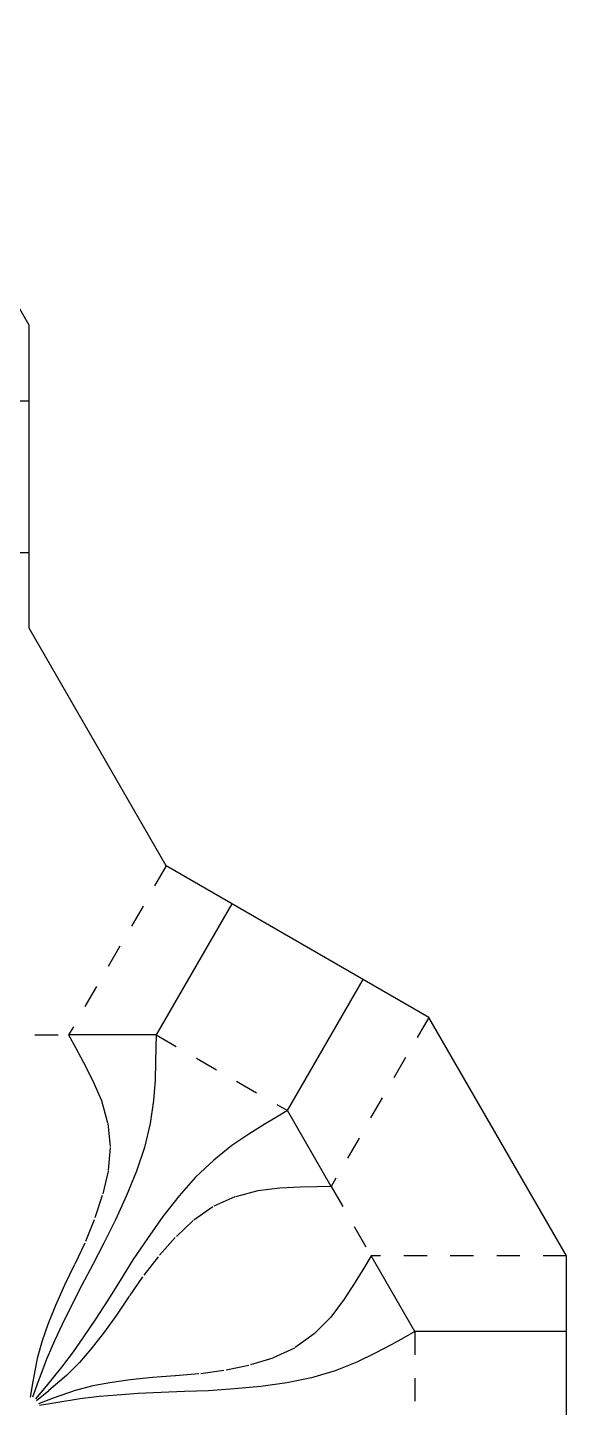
# Model space of a CAD drawing. Extents: x 7 to 203, y -288 to -9.
# Drawn here: x 137.6 to 170.4, y -137.7 to -53.8 of the extents above; entities that cross this region are included whole.
import ezdxf

# ---------------------------------------------------------------- set-up
doc = ezdxf.new("R2010")
doc.units = 0
for name, pattern in [('AI-LINETYPE-13', [2.822222, 1.411111, -1.411111]), ('AI-LINETYPE-130', [2.822222, 1.411111, -1.411111]), ('AI-LINETYPE-131', [2.822222, 1.411111, -1.411111]), ('AI-LINETYPE-288', [2.822222, 1.411111, -1.411111]), ('AI-LINETYPE-289', [2.822222, 1.411111, -1.411111]), ('AI-LINETYPE-373', [2.822222, 1.411111, -1.411111]), ('AI-LINETYPE-374', [2.822222, 1.411111, -1.411111]), ('AI-LINETYPE-396', [2.822222, 1.411111, -1.411111]), ('AI-LINETYPE-43', [2.822222, 1.411111, -1.411111]), ('AI-LINETYPE-45', [2.822222, 1.411111, -1.411111]), ('AI-LINETYPE-46', [2.822222, 1.411111, -1.411111]), ('AI-LINETYPE-47', [2.822222, 1.411111, -1.411111]), ('AI-LINETYPE-48', [2.822222, 1.411111, -1.411111]), ('AI-LINETYPE-49', [2.822222, 1.411111, -1.411111]), ('AI-LINETYPE-58', [2.822222, 1.411111, -1.411111]), ('AI-LINETYPE-62', [2.822222, 1.411111, -1.411111]), ('AI-LINETYPE-63', [2.822222, 1.411111, -1.411111]), ('AI-LINETYPE-70', [2.822222, 1.411111, -1.411111]), ('AI-LINETYPE-74', [2.822222, 1.411111, -1.411111]), ('AI-LINETYPE-75', [2.822222, 1.411111, -1.411111])]:
    doc.linetypes.add(name, pattern=pattern)
for name, color, linetype in [('CUTLINE', 7, 'CONTINUOUS'), ('MOUNTAINLINE', 7, 'CONTINUOUS'), ('VALLEYLINE', 7, 'CONTINUOUS')]:
    doc.layers.add(name, color=color, linetype=linetype)

# ---------------------------------------------------------------- blocks, each defined once
blk = doc.blocks.new('BLOCK_14')
at = {"layer": 'VALLEYLINE', "color": 7, "linetype": 'AI-LINETYPE-13'}
blk.add_lwpolyline([(170.389, -128.477), (170.389, -128.477), (158.526, -128.477)], dxfattribs=at)
blk = doc.blocks.new('BLOCK_44')
at = {"layer": 'VALLEYLINE', "color": 7, "linetype": 'AI-LINETYPE-43'}
blk.add_lwpolyline([(140.14, -115.05), (140.559, -115.815), (141.027, -116.692), (141.596, -117.797), (142.136, -119.028), (142.515, -120.428), (142.67, -121.896), (142.534, -123.341), (142.185, -124.819), (141.696, -126.295), (141.118, -127.713), (140.499, -129.007), (139.891, -130.25), (139.341, -131.489), (138.877, -132.65), (138.523, -133.648), (138.233, -134.719), (137.964, -136.117), (137.809, -137.058)], dxfattribs=at)
blk = doc.blocks.new('BLOCK_46')
at = {"layer": 'VALLEYLINE', "color": 7, "linetype": 'AI-LINETYPE-45'}
blk.add_lwpolyline([(140.14, -115.05), (140.14, -115.05)], dxfattribs=at)
blk = doc.blocks.new('BLOCK_47')
at = {"layer": 'VALLEYLINE', "color": 7, "linetype": 'AI-LINETYPE-46'}
blk.add_lwpolyline([(156.091, -124.259), (155.218, -124.279), (154.226, -124.311), (152.983, -124.371), (151.648, -124.52), (150.245, -124.892), (148.897, -125.492), (147.713, -126.331), (146.608, -127.372), (145.574, -128.534), (144.635, -129.744), (143.823, -130.927), (143.052, -132.075), (142.254, -133.171), (141.48, -134.153), (140.793, -134.959), (140.01, -135.745), (138.934, -136.677), (138.196, -137.282)], dxfattribs=at)
blk = doc.blocks.new('BLOCK_48')
at = {"layer": 'VALLEYLINE', "color": 7, "linetype": 'AI-LINETYPE-47'}
blk.add_lwpolyline([(158.526, -128.477), (158.073, -129.222), (157.548, -130.067), (156.876, -131.112), (156.078, -132.195), (155.056, -133.223), (153.862, -134.091), (152.543, -134.697), (151.088, -135.133), (149.565, -135.448), (148.048, -135.655), (146.617, -135.767), (145.237, -135.86), (143.89, -136.005), (142.652, -136.184), (141.611, -136.376), (140.539, -136.66), (139.194, -137.127), (138.3, -137.462)], dxfattribs=at)
blk = doc.blocks.new('BLOCK_49')
at = {"layer": 'VALLEYLINE', "color": 7, "linetype": 'AI-LINETYPE-48'}
blk.add_lwpolyline([(156.091, -124.259), (156.091, -124.259)], dxfattribs=at)
blk = doc.blocks.new('BLOCK_50')
at = {"layer": 'VALLEYLINE', "color": 7, "linetype": 'AI-LINETYPE-49'}
blk.add_lwpolyline([(158.526, -128.477), (158.526, -128.477)], dxfattribs=at)
blk = doc.blocks.new('BLOCK_58')
at = {"layer": 'VALLEYLINE', "color": 7, "linetype": 'AI-LINETYPE-62'}
blk.add_lwpolyline([(140.14, -115.05), (140.14, -115.05)], dxfattribs=at)
at = {"layer": 'VALLEYLINE', "color": 7, "linetype": 'AI-LINETYPE-63'}
blk.add_lwpolyline([(156.091, -124.259), (156.091, -124.259)], dxfattribs=at)
at = {"layer": 'VALLEYLINE', "color": 7, "linetype": 'AI-LINETYPE-58'}
blk.add_lwpolyline([(158.526, -128.477), (158.526, -128.477)], dxfattribs=at)
blk = doc.blocks.new('BLOCK_59')
at = {"layer": 'VALLEYLINE', "color": 7, "linetype": 'AI-LINETYPE-74'}
blk.add_lwpolyline([(140.14, -115.05), (140.14, -115.05)], dxfattribs=at)
at = {"layer": 'VALLEYLINE', "color": 7, "linetype": 'AI-LINETYPE-75'}
blk.add_lwpolyline([(156.091, -124.259), (156.091, -124.259)], dxfattribs=at)
at = {"layer": 'VALLEYLINE', "color": 7, "linetype": 'AI-LINETYPE-70'}
blk.add_lwpolyline([(158.526, -128.477), (158.526, -128.477)], dxfattribs=at)
blk = doc.blocks.new('BLOCK_110')
at = {"layer": 'VALLEYLINE', "color": 7, "linetype": 'AI-LINETYPE-130'}
blk.add_lwpolyline([(162.022, -113.985), (162.022, -113.985), (156.091, -124.259), (158.526, -128.477)], dxfattribs=at)
blk = doc.blocks.new('BLOCK_111')
at = {"layer": 'VALLEYLINE', "color": 7, "linetype": 'AI-LINETYPE-131'}
blk.add_lwpolyline([(146.071, -104.776), (146.071, -104.776), (140.14, -115.05)], dxfattribs=at)
blk = doc.blocks.new('BLOCK_268')
at = {"layer": 'VALLEYLINE', "color": 7, "linetype": 'AI-LINETYPE-288'}
blk.add_lwpolyline([(126.636, -90.338), (137.74, -90.338)], dxfattribs=at)
blk = doc.blocks.new('BLOCK_269')
at = {"layer": 'VALLEYLINE', "color": 7, "linetype": 'AI-LINETYPE-289'}
blk.add_lwpolyline([(126.636, -71.93), (137.74, -71.93)], dxfattribs=at)
blk = doc.blocks.new('BLOCK_363')
at = {"layer": 'MOUNTAINLINE', "color": 7}
blk.add_lwpolyline([(145.457, -115.05), (145.445, -115.815), (145.427, -116.692), (145.392, -117.797), (145.306, -119.028), (145.092, -120.428), (144.745, -121.896), (144.261, -123.341), (143.659, -124.819), (142.989, -126.295), (142.29, -127.713), (141.607, -129.007), (140.944, -130.25), (140.312, -131.489), (139.745, -132.65), (139.28, -133.648), (138.826, -134.719), (138.288, -136.117), (137.938, -137.058)], dxfattribs=at)
blk = doc.blocks.new('BLOCK_365')
at = {"layer": 'MOUNTAINLINE', "color": 7}
blk.add_lwpolyline([(145.457, -115.05), (145.457, -115.05)], dxfattribs=at)
blk = doc.blocks.new('BLOCK_366')
at = {"layer": 'MOUNTAINLINE', "color": 7}
blk.add_lwpolyline([(153.432, -119.655), (152.775, -120.047), (152.026, -120.501), (151.085, -121.084), (150.062, -121.774), (148.957, -122.66), (147.859, -123.694), (146.85, -124.836), (145.871, -126.095), (144.927, -127.415), (144.049, -128.729), (143.269, -129.968), (142.525, -131.162), (141.768, -132.33), (141.046, -133.402), (140.414, -134.303), (139.714, -135.232), (138.773, -136.397), (138.131, -137.17)], dxfattribs=at)
blk = doc.blocks.new('BLOCK_367')
at = {"layer": 'MOUNTAINLINE', "color": 7}
blk.add_lwpolyline([(161.184, -133.082), (160.516, -133.454), (159.747, -133.877), (158.773, -134.399), (157.663, -134.941), (156.344, -135.455), (154.9, -135.888), (153.406, -136.192), (151.826, -136.41), (150.211, -136.567), (148.634, -136.671), (147.172, -136.727), (145.764, -136.773), (144.375, -136.846), (143.085, -136.935), (141.989, -137.031), (140.835, -137.173), (139.355, -137.406), (138.365, -137.574)], dxfattribs=at)
blk = doc.blocks.new('BLOCK_368')
at = {"layer": 'MOUNTAINLINE', "color": 7}
blk.add_lwpolyline([(153.432, -119.655), (153.432, -119.655)], dxfattribs=at)
blk = doc.blocks.new('BLOCK_580')
at = {"layer": 'MOUNTAINLINE', "color": 7}
blk.add_lwpolyline([(129.292, -85.736), (137.74, -85.736)], dxfattribs=at)
blk = doc.blocks.new('BLOCK_581')
at = {"layer": 'MOUNTAINLINE', "color": 7}
blk.add_lwpolyline([(129.292, -76.532), (137.74, -76.532)], dxfattribs=at)

msp = doc.modelspace()

# ---------------------------------------------------------------- linework, layer by layer
at = {"layer": 'CUTLINE', "color": 7}
msp.add_lwpolyline([(170.389, -146.896), (170.389, -128.477), (162.022, -113.985), (146.071, -104.776), (137.74, -90.338), (137.74, -71.93), (129.368, -57.431), (113.426, -48.227), (96.684, -48.227), (80.743, -57.431), (72.371, -71.93), (72.371, -90.338), (63.969, -104.776)], dxfattribs=at)
at = {"layer": 'MOUNTAINLINE', "color": 7}
for points in [[(150.059, -107.079), (145.457, -115.05), (140.14, -115.05)], [(156.091, -124.259), (153.432, -119.655), (158.034, -111.683)], [(145.457, -115.05), (145.457, -115.05)], [(153.432, -119.654), (153.432, -119.654)], [(170.389, -133.082), (161.184, -133.082), (158.526, -128.477)], [(161.184, -133.082), (161.184, -133.082)], [(161.184, -133.082), (161.184, -133.082)]]:
    msp.add_lwpolyline(points, dxfattribs=at)
at = {"layer": 'VALLEYLINE', "color": 7, "linetype": 'AI-LINETYPE-396'}
msp.add_lwpolyline([(135.27, -115.05), (140.14, -115.05)], dxfattribs=at)
at = {"layer": 'VALLEYLINE', "color": 7, "linetype": 'AI-LINETYPE-373'}
msp.add_lwpolyline([(145.457, -115.05), (153.432, -119.655)], dxfattribs=at)
at = {"layer": 'VALLEYLINE', "color": 7, "linetype": 'AI-LINETYPE-374'}
msp.add_lwpolyline([(161.184, -133.082), (161.184, -142.291)], dxfattribs=at)

# ---------------------------------------------------------------- block references
at = {"layer": 'MOUNTAINLINE'}
for name in ['BLOCK_581', 'BLOCK_580', 'BLOCK_363', 'BLOCK_365', 'BLOCK_366', 'BLOCK_368', 'BLOCK_367']:
    msp.add_blockref(name, (0, 0), dxfattribs=at)
at = {"layer": 'VALLEYLINE'}
for name in ['BLOCK_269', 'BLOCK_268', 'BLOCK_111', 'BLOCK_110', 'BLOCK_58', 'BLOCK_59', 'BLOCK_44', 'BLOCK_46', 'BLOCK_47', 'BLOCK_49', 'BLOCK_48', 'BLOCK_14', 'BLOCK_50']:
    msp.add_blockref(name, (0, 0), dxfattribs=at)

doc.saveas('drawing.dxf')
